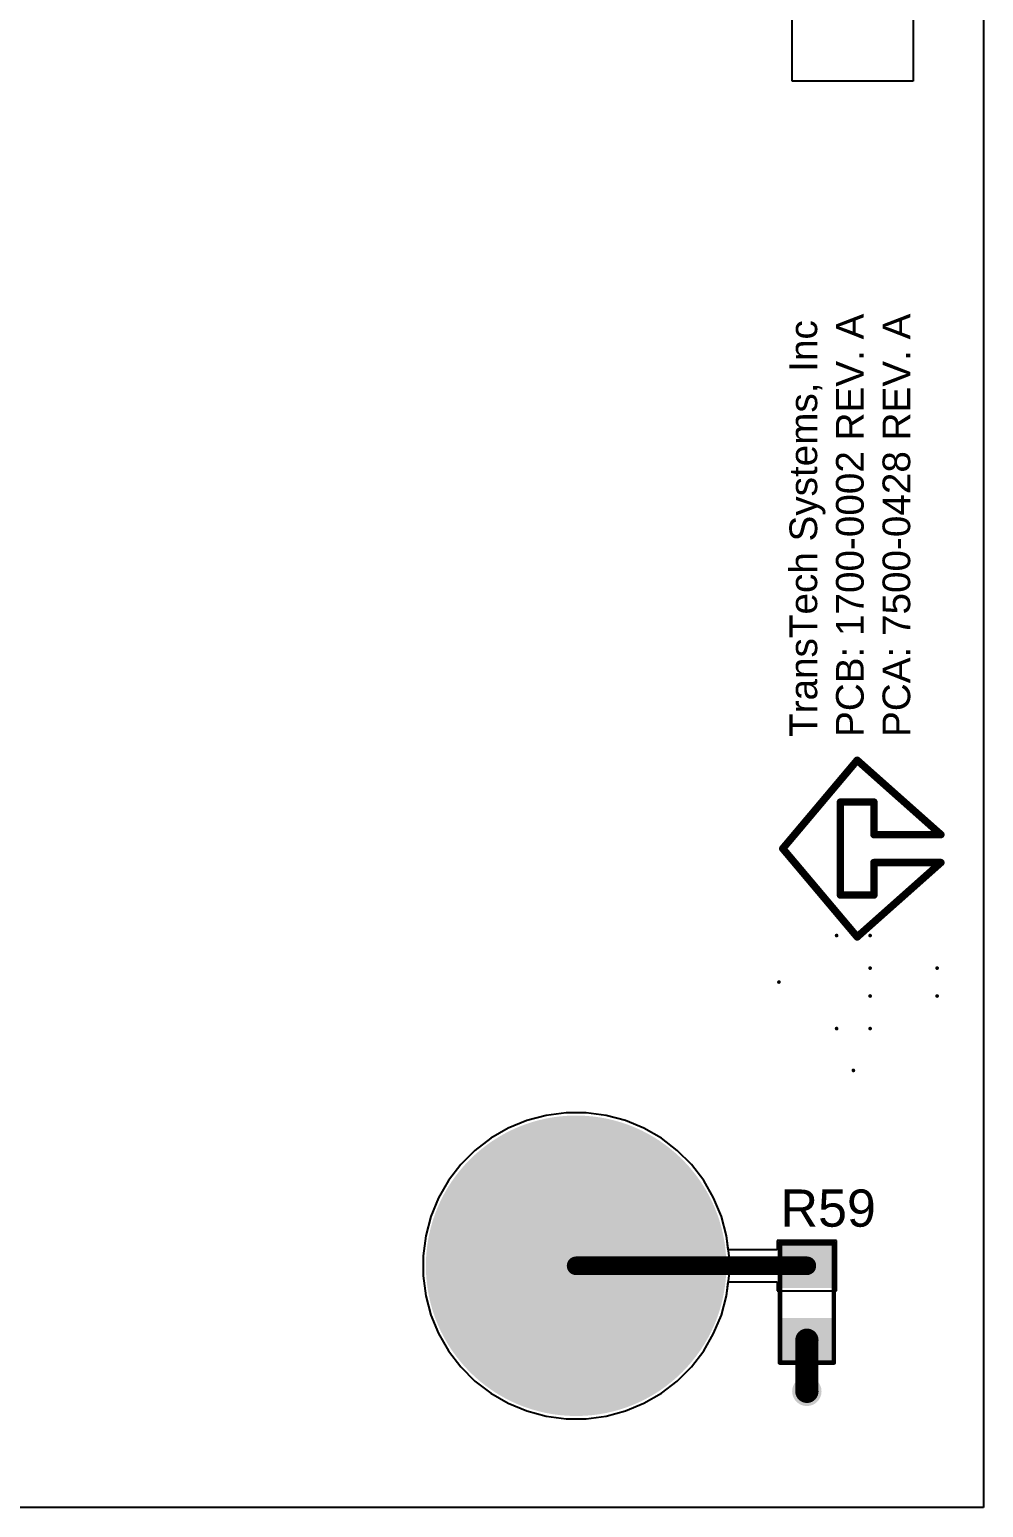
# Model space of a CAD drawing. Header units: millimetres. Extents: x -0.13 to 3.86, y -0.01 to 4.3.
# Drawn here: x 2.815 to 3.84, y 0.01 to 1.599 of the extents above; entities that cross this region are included whole.
import ezdxf

# ---------------------------------------------------------------- set-up
doc = ezdxf.new("R2010")
doc.units = ezdxf.units.MM
doc.header["$MEASUREMENT"] = 0
for name, color, linetype in [('BottomLayer', 5, 'Continuous'), ('BottomSolder', 6, 'Continuous'), ('MultiLayer', 9, 'Continuous'), ('PadHoleLayer', 156, 'Continuous'), ('TopLayer', 1, 'Continuous'), ('TopOverlay', 2, 'Continuous'), ('TopPaste', 8, 'Continuous'), ('TopSolder', 216, 'Continuous'), ('ViaHoleLayer', 16, 'Continuous')]:
    doc.layers.add(name, color=color, linetype=linetype)
doc.styles.add('Arial', font='arial.ttf', dxfattribs={"height": 0.2})

# ---------------------------------------------------------------- blocks, each defined once
blk = doc.blocks.new('R___0805_106')
at = {"layer": 'TopLayer'}
for points in [[(-0.06, 0.025), (-0.02, 0.025), (-0.02, -0.025), (-0.06, -0.025)], [(0.02, 0.025), (0.06, 0.025), (0.06, -0.025), (0.02, -0.025)]]:
    blk.add_hatch(color=1, dxfattribs=at).paths.add_polyline_path(points)
at = {"layer": 'TopPaste'}
for points in [[(-0.06, 0.025), (-0.02, 0.025), (-0.02, -0.025), (-0.06, -0.025)], [(0.02, 0.025), (0.06, 0.025), (0.06, -0.025), (0.02, -0.025)]]:
    blk.add_hatch(color=8, dxfattribs=at).paths.add_polyline_path(points)
at = {"layer": 'TopSolder'}
for points in [[(-0.064, 0.029), (-0.016, 0.029), (-0.016, -0.029), (-0.064, -0.029)], [(0.016, 0.029), (0.064, 0.029), (0.064, -0.029), (0.016, -0.029)]]:
    blk.add_hatch(color=216, dxfattribs=at).paths.add_polyline_path(points)
at = {"layer": 'TopOverlay', "const_width": 0.005}
for points in [[(-0.064, 0.029), (0.064, 0.029)], [(-0.064, 0.029), (-0.064, -0.029)], [(0.064, 0.029), (0.064, -0.029)], [(-0.064, -0.029), (0.064, -0.029)]]:
    blk.add_lwpolyline(points, dxfattribs=at)
at = {"layer": 'TopOverlay', "const_width": 0.0025}
for points in [[(-0.0653, 0.029, 1), (-0.0628, 0.029, 1)], [(-0.0653, 0.029, 1), (-0.0628, 0.029, 1)], [(0.0628, 0.029, 1), (0.0653, 0.029, 1)], [(0.0628, 0.029, 1), (0.0653, 0.029, 1)], [(-0.0653, -0.029, 1), (-0.0628, -0.029, 1)], [(-0.0653, -0.029, 1), (-0.0628, -0.029, 1)], [(0.0628, -0.029, 1), (0.0653, -0.029, 1)], [(0.0628, -0.029, 1), (0.0653, -0.029, 1)]]:
    blk.add_lwpolyline(points, format="xyb", close=True, dxfattribs=at)
blk = doc.blocks.new('M4_M________H____110')
at = {"layer": 'BottomLayer'}
h = blk.add_hatch(color=5, dxfattribs=at)
edge = h.paths.add_edge_path()
edge.add_arc((0, 0), 0.1575, 0, 360)
at = {"layer": 'BottomSolder'}
h = blk.add_hatch(color=6, dxfattribs=at)
edge = h.paths.add_edge_path()
edge.add_arc((0, 0), 0.1615, 0, 360)
at = {"layer": 'MultiLayer'}
h = blk.add_hatch(color=9, dxfattribs=at)
edge = h.paths.add_edge_path()
edge.add_arc((0, 0), 0.1575, 0, 360)
at = {"layer": 'PadHoleLayer'}
h = blk.add_hatch(color=156, dxfattribs=at)
edge = h.paths.add_edge_path()
edge.add_arc((0, 0), 0.0886, 0, 360)
at = {"layer": 'TopLayer'}
h = blk.add_hatch(color=1, dxfattribs=at)
edge = h.paths.add_edge_path()
edge.add_arc((0, 0), 0.1575, 0, 360)
at = {"layer": 'TopSolder'}
h = blk.add_hatch(color=216, dxfattribs=at)
edge = h.paths.add_edge_path()
edge.add_arc((0, 0), 0.1615, 0, 360)

msp = doc.modelspace()

# ---------------------------------------------------------------- hatches: boundary and pattern name
at = {"layer": 'BottomLayer'}
h = msp.add_hatch(color=5, dxfattribs=at)
edge = h.paths.add_edge_path()
edge.add_arc((3.65, 0.135), 0.0118, 0, 360)
at = {"layer": 'BottomSolder'}
h = msp.add_hatch(color=6, dxfattribs=at)
edge = h.paths.add_edge_path()
edge.add_arc((3.65, 0.135), 0.0158, 0, 360)
at = {"layer": 'PadHoleLayer'}
h = msp.add_hatch(color=156, dxfattribs=at)
edge = h.paths.add_edge_path()
edge.add_arc((3.7, 0.67), 0.002, 0, 360)
h = msp.add_hatch(color=156, dxfattribs=at)
edge = h.paths.add_edge_path()
edge.add_arc((3.7, 0.67), 0.002, 0, 360)
h = msp.add_hatch(color=156, dxfattribs=at)
edge = h.paths.add_edge_path()
edge.add_arc((3.682, 0.625), 0.002, 0, 360)
h = msp.add_hatch(color=156, dxfattribs=at)
edge = h.paths.add_edge_path()
edge.add_arc((3.682, 0.625), 0.002, 0, 360)
h = msp.add_hatch(color=156, dxfattribs=at)
edge = h.paths.add_edge_path()
edge.add_arc((3.718, 0.625), 0.002, 0, 360)
h = msp.add_hatch(color=156, dxfattribs=at)
edge = h.paths.add_edge_path()
edge.add_arc((3.718, 0.625), 0.002, 0, 360)
h = msp.add_hatch(color=156, dxfattribs=at)
edge = h.paths.add_edge_path()
edge.add_arc((3.718, 0.59), 0.002, 0, 360)
h = msp.add_hatch(color=156, dxfattribs=at)
edge = h.paths.add_edge_path()
edge.add_arc((3.718, 0.59), 0.002, 0, 360)
h = msp.add_hatch(color=156, dxfattribs=at)
edge = h.paths.add_edge_path()
edge.add_arc((3.79, 0.59), 0.002, 0, 360)
h = msp.add_hatch(color=156, dxfattribs=at)
edge = h.paths.add_edge_path()
edge.add_arc((3.79, 0.59), 0.002, 0, 360)
h = msp.add_hatch(color=156, dxfattribs=at)
edge = h.paths.add_edge_path()
edge.add_arc((3.62, 0.575), 0.002, 0, 360)
h = msp.add_hatch(color=156, dxfattribs=at)
edge = h.paths.add_edge_path()
edge.add_arc((3.62, 0.575), 0.002, 0, 360)
h = msp.add_hatch(color=156, dxfattribs=at)
edge = h.paths.add_edge_path()
edge.add_arc((3.718, 0.56), 0.002, 0, 360)
h = msp.add_hatch(color=156, dxfattribs=at)
edge = h.paths.add_edge_path()
edge.add_arc((3.718, 0.56), 0.002, 0, 360)
h = msp.add_hatch(color=156, dxfattribs=at)
edge = h.paths.add_edge_path()
edge.add_arc((3.79, 0.56), 0.002, 0, 360)
h = msp.add_hatch(color=156, dxfattribs=at)
edge = h.paths.add_edge_path()
edge.add_arc((3.79, 0.56), 0.002, 0, 360)
h = msp.add_hatch(color=156, dxfattribs=at)
edge = h.paths.add_edge_path()
edge.add_arc((3.682, 0.525), 0.002, 0, 360)
h = msp.add_hatch(color=156, dxfattribs=at)
edge = h.paths.add_edge_path()
edge.add_arc((3.682, 0.525), 0.002, 0, 360)
h = msp.add_hatch(color=156, dxfattribs=at)
edge = h.paths.add_edge_path()
edge.add_arc((3.718, 0.525), 0.002, 0, 360)
h = msp.add_hatch(color=156, dxfattribs=at)
edge = h.paths.add_edge_path()
edge.add_arc((3.718, 0.525), 0.002, 0, 360)
h = msp.add_hatch(color=156, dxfattribs=at)
edge = h.paths.add_edge_path()
edge.add_arc((3.7, 0.48), 0.002, 0, 360)
h = msp.add_hatch(color=156, dxfattribs=at)
edge = h.paths.add_edge_path()
edge.add_arc((3.7, 0.48), 0.002, 0, 360)
at = {"layer": 'TopLayer'}
h = msp.add_hatch(color=1, dxfattribs=at)
edge = h.paths.add_edge_path()
edge.add_arc((3.65, 0.135), 0.0118, 0, 360)
at = {"layer": 'TopSolder'}
h = msp.add_hatch(color=216, dxfattribs=at)
edge = h.paths.add_edge_path()
edge.add_arc((3.65, 0.135), 0.0158, 0, 360)
at = {"layer": 'ViaHoleLayer'}
h = msp.add_hatch(color=16, dxfattribs=at)
edge = h.paths.add_edge_path()
edge.add_arc((3.65, 0.135), 0.00591, 0, 360)

# ---------------------------------------------------------------- linework, layer by layer
at = {"layer": 'BottomLayer'}
for p, q in [((3.8398, 4.1398), (3.8398, 0.0102)), ((3.3698, 0.4317), (3.349, 0.4261)), ((3.3912, 0.4345), (3.3698, 0.4317)), ((3.4128, 0.4345), (3.3912, 0.4345)), ((3.4342, 0.4317), (3.4128, 0.4345)), ((3.455, 0.4261), (3.4342, 0.4317)), ((3.3291, 0.4178), (3.3104, 0.4071)), ((3.349, 0.4261), (3.3291, 0.4178)), ((3.4749, 0.4178), (3.455, 0.4261)), ((3.4936, 0.4071), (3.4749, 0.4178)), ((3.3104, 0.4071), (3.2933, 0.3939)), ((3.5107, 0.3939), (3.4936, 0.4071)), ((3.2933, 0.3939), (3.2781, 0.3787)), ((3.5259, 0.3787), (3.5107, 0.3939)), ((3.2781, 0.3787), (3.2649, 0.3616)), ((3.5391, 0.3616), (3.5259, 0.3787)), ((3.2649, 0.3616), (3.2542, 0.3429)), ((3.5498, 0.3429), (3.5391, 0.3616)), ((3.2542, 0.3429), (3.2459, 0.323)), ((3.5581, 0.323), (3.5498, 0.3429)), ((3.2459, 0.323), (3.2403, 0.3022)), ((3.5637, 0.3022), (3.5581, 0.323)), ((3.2403, 0.3022), (3.2375, 0.2808)), ((3.5665, 0.2808), (3.5637, 0.3022)), ((3.2375, 0.2808), (3.2375, 0.2592)), ((3.5665, 0.2592), (3.5665, 0.2808)), ((3.2375, 0.2592), (3.2403, 0.2378)), ((3.5637, 0.2378), (3.5665, 0.2592)), ((3.2403, 0.2378), (3.2459, 0.217)), ((3.5581, 0.217), (3.5637, 0.2378)), ((3.2459, 0.217), (3.2542, 0.1971)), ((3.5498, 0.1971), (3.5581, 0.217)), ((3.2542, 0.1971), (3.2649, 0.1784)), ((3.5391, 0.1784), (3.5498, 0.1971)), ((3.2649, 0.1784), (3.2781, 0.1613)), ((3.5259, 0.1613), (3.5391, 0.1784)), ((3.2781, 0.1613), (3.2933, 0.1461)), ((3.5107, 0.1461), (3.5259, 0.1613)), ((3.2933, 0.1461), (3.3104, 0.1329)), ((3.4936, 0.1329), (3.5107, 0.1461)), ((3.3104, 0.1329), (3.3291, 0.1222)), ((3.4749, 0.1222), (3.4936, 0.1329)), ((3.3291, 0.1222), (3.349, 0.1139)), ((3.349, 0.1139), (3.3698, 0.1083)), ((3.4342, 0.1083), (3.455, 0.1139)), ((3.455, 0.1139), (3.4749, 0.1222)), ((3.3698, 0.1083), (3.3912, 0.1055)), ((3.3912, 0.1055), (3.4128, 0.1055)), ((3.4128, 0.1055), (3.4342, 0.1083)), ((3.8398, 0.0102), (0.0102, 0.0102))]:
    msp.add_line(p, q, dxfattribs=at)
at = {"layer": 'TopLayer'}
for p, q in [((3.8398, 4.1398), (3.8398, 0.0102)), ((3.3698, 0.4317), (3.349, 0.4261)), ((3.3912, 0.4345), (3.3698, 0.4317)), ((3.4128, 0.4345), (3.3912, 0.4345)), ((3.4342, 0.4317), (3.4128, 0.4345)), ((3.455, 0.4261), (3.4342, 0.4317)), ((3.3291, 0.4178), (3.3104, 0.4071)), ((3.349, 0.4261), (3.3291, 0.4178)), ((3.4749, 0.4178), (3.455, 0.4261)), ((3.4936, 0.4071), (3.4749, 0.4178)), ((3.3104, 0.4071), (3.2933, 0.3939)), ((3.5107, 0.3939), (3.4936, 0.4071)), ((3.2933, 0.3939), (3.2781, 0.3787)), ((3.5259, 0.3787), (3.5107, 0.3939)), ((3.2781, 0.3787), (3.2649, 0.3616)), ((3.5391, 0.3616), (3.5259, 0.3787)), ((3.2649, 0.3616), (3.2542, 0.3429)), ((3.5498, 0.3429), (3.5391, 0.3616)), ((3.2542, 0.3429), (3.2459, 0.323)), ((3.5581, 0.323), (3.5498, 0.3429)), ((3.2459, 0.323), (3.2403, 0.3022)), ((3.5637, 0.3022), (3.5581, 0.323)), ((3.2403, 0.3022), (3.2375, 0.2808)), ((3.5656, 0.2873), (3.5637, 0.3022)), ((3.618, 0.2873), (3.5656, 0.2873)), ((3.682, 0.297), (3.618, 0.297)), ((3.618, 0.297), (3.618, 0.2873)), ((3.682, 0.243), (3.682, 0.297)), ((3.2375, 0.2808), (3.2375, 0.2592)), ((3.2375, 0.2592), (3.2403, 0.2378)), ((3.5637, 0.2378), (3.5656, 0.2527)), ((3.5656, 0.2527), (3.618, 0.2527)), ((3.618, 0.2527), (3.618, 0.243)), ((3.618, 0.243), (3.682, 0.243)), ((3.2403, 0.2378), (3.2459, 0.217)), ((3.5581, 0.217), (3.5637, 0.2378)), ((3.2459, 0.217), (3.2542, 0.1971)), ((3.5498, 0.1971), (3.5581, 0.217)), ((3.2542, 0.1971), (3.2649, 0.1784)), ((3.5391, 0.1784), (3.5498, 0.1971)), ((3.2649, 0.1784), (3.2781, 0.1613)), ((3.5259, 0.1613), (3.5391, 0.1784)), ((3.2781, 0.1613), (3.2933, 0.1461)), ((3.5107, 0.1461), (3.5259, 0.1613)), ((3.2933, 0.1461), (3.3104, 0.1329)), ((3.4936, 0.1329), (3.5107, 0.1461)), ((3.3104, 0.1329), (3.3291, 0.1222)), ((3.4749, 0.1222), (3.4936, 0.1329)), ((3.3291, 0.1222), (3.349, 0.1139)), ((3.349, 0.1139), (3.3698, 0.1083)), ((3.4342, 0.1083), (3.455, 0.1139)), ((3.455, 0.1139), (3.4749, 0.1222)), ((3.3698, 0.1083), (3.3912, 0.1055)), ((3.3912, 0.1055), (3.4128, 0.1055)), ((3.4128, 0.1055), (3.4342, 0.1083)), ((3.8398, 0.0102), (0.0102, 0.0102))]:
    msp.add_line(p, q, dxfattribs=at)
for points, const_width in [([(3.402, 0.27), (3.65, 0.27)], 0.02), ([(3.65, 0.135), (3.65, 0.19)], 0.025)]:
    msp.add_lwpolyline(points, dxfattribs=dict(at, const_width=const_width))
for points, const_width in [([(3.397, 0.27, 1), (3.407, 0.27, 1)], 0.01), ([(3.645, 0.27, 1), (3.655, 0.27, 1)], 0.01), ([(3.6438, 0.19, 1), (3.6563, 0.19, 1)], 0.0125), ([(3.6438, 0.135, 1), (3.6563, 0.135, 1)], 0.0125)]:
    msp.add_lwpolyline(points, format="xyb", close=True, dxfattribs=dict(at, const_width=const_width))
at = {"layer": 'TopOverlay'}
for p, q in [((3.6341, 1.5435), (3.6341, 1.9435)), ((3.7641, 1.9435), (3.7641, 1.5435)), ((3.7641, 1.5435), (3.6341, 1.5435))]:
    msp.add_line(p, q, dxfattribs=at)
at = {"layer": 'TopOverlay', "const_width": 0.008}
for points in [[(3.6241, 0.7185), (3.7041, 0.8135)], [(3.7041, 0.8135), (3.7941, 0.7335)], [(3.6861, 0.7685), (3.7221, 0.7685)], [(3.6861, 0.6685), (3.6861, 0.7685)], [(3.7221, 0.7335), (3.7221, 0.7685)], [(3.7221, 0.7335), (3.7941, 0.7335)], [(3.6241, 0.7185), (3.7041, 0.6235)], [(3.7041, 0.6235), (3.7941, 0.7035)], [(3.7221, 0.6685), (3.7221, 0.7035)], [(3.7221, 0.7035), (3.7941, 0.7035)], [(3.6861, 0.6685), (3.7221, 0.6685)]]:
    msp.add_lwpolyline(points, dxfattribs=at)
at = {"layer": 'TopOverlay', "const_width": 0.004}
for points in [[(3.7021, 0.8135, 1), (3.7061, 0.8135, 1)], [(3.7021, 0.8135, 1), (3.7061, 0.8135, 1)], [(3.6841, 0.7685, 1), (3.6881, 0.7685, 1)], [(3.6841, 0.7685, 1), (3.6881, 0.7685, 1)], [(3.7201, 0.7685, 1), (3.7241, 0.7685, 1)], [(3.7201, 0.7685, 1), (3.7241, 0.7685, 1)], [(3.7201, 0.7335, 1), (3.7241, 0.7335, 1)], [(3.7201, 0.7335, 1), (3.7241, 0.7335, 1)], [(3.7921, 0.7335, 1), (3.7961, 0.7335, 1)], [(3.7921, 0.7335, 1), (3.7961, 0.7335, 1)], [(3.6221, 0.7185, 1), (3.6261, 0.7185, 1)], [(3.6221, 0.7185, 1), (3.6261, 0.7185, 1)], [(3.7201, 0.7035, 1), (3.7241, 0.7035, 1)], [(3.7201, 0.7035, 1), (3.7241, 0.7035, 1)], [(3.7921, 0.7035, 1), (3.7961, 0.7035, 1)], [(3.7921, 0.7035, 1), (3.7961, 0.7035, 1)], [(3.6841, 0.6685, 1), (3.6881, 0.6685, 1)], [(3.6841, 0.6685, 1), (3.6881, 0.6685, 1)], [(3.7201, 0.6685, 1), (3.7241, 0.6685, 1)], [(3.7201, 0.6685, 1), (3.7241, 0.6685, 1)], [(3.7021, 0.6235, 1), (3.7061, 0.6235, 1)], [(3.7021, 0.6235, 1), (3.7061, 0.6235, 1)]]:
    msp.add_lwpolyline(points, format="xyb", close=True, dxfattribs=at)

# ---------------------------------------------------------------- block references
msp.add_blockref('M4_M________H____110', (3.402, 0.27))
at = {"rotation": 90}
msp.add_blockref('R___0805_106', (3.65, 0.23), dxfattribs=at)

# ---------------------------------------------------------------- texts
at = {"layer": 'TopOverlay', "style": 'Arial'}
for s, p in [('PCB: 1700-0002 REV. A', (3.7111, 0.8385)), ('PCA: 7500-0428 REV. A', (3.7611, 0.8385)), ('TransTech Systems, Inc', (3.6611, 0.8385))]:
    msp.add_text(s, height=0.02975, rotation=90, dxfattribs=at).set_placement(p)
msp.add_text('R59', height=0.04, dxfattribs=at).set_placement((3.6217, 0.312))

doc.saveas('drawing.dxf')
